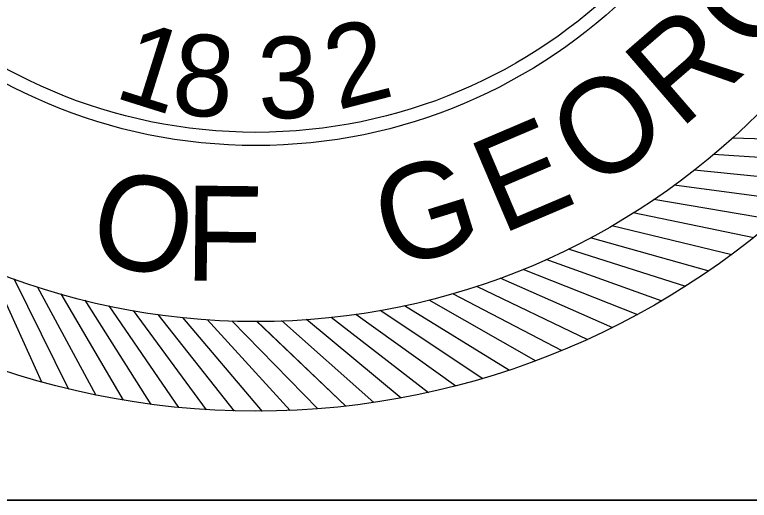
# Model space of a CAD drawing. Extents: x -0.03 to 1.56, y -0.24 to 1.05.
# Drawn here: x 0.69028 to 0.72924, y 0.0208 to 0.04655 of the extents above; entities that cross this region are included whole.
import ezdxf

# ---------------------------------------------------------------- set-up
doc = ezdxf.new("R2010")
doc.units = 0
for name, color, linetype in [('SHT_B_60-Right-of-Way', 7, 'Continuous'), ('SHT_B_Plot-Border-Inner-Line', 7, 'Continuous'), ('SHT_B_Plot-Sub-Text', 7, 'Continuous')]:
    doc.layers.add(name, color=color, linetype=linetype)

msp = doc.modelspace()

# ---------------------------------------------------------------- linework, layer by layer
at = {"layer": 'SHT_B_60-Right-of-Way'}
msp.add_lwpolyline([(0.020799999952316284, 0.020799999952316284), (1.3958999999364217, 0.020799999952316284), (1.3958999999364217, 0.8958999999761581), (0.020799999952316284, 0.8958999999761581)], close=True, dxfattribs=at)
at = {"layer": 'SHT_B_Plot-Border-Inner-Line'}
for points in [[(0.7283238972001804, 0.04000954523237162), (0.7348559182956946, 0.03982160420926032)], [(0.7273321951597465, 0.03914544504757343), (0.7338536902085078, 0.03872962236030519)], [(0.7263110638998282, 0.038316354071931236), (0.7263110638998282, 0.038316354071931236), (0.7328140203266874, 0.037673281933621725)], [(0.7252614928372633, 0.037523534329490085), (0.7317380816846624, 0.03665384117777763)], [(0.7241849201267494, 0.03676779285939158), (0.7306272217949165, 0.035672559507207255)], [(0.7230826978834404, 0.03605003152974064), (0.7294828812847864, 0.03473069798500949)], [(0.7219560851097835, 0.035371239276723226), (0.7219560851097835, 0.035371239276723226), (0.7283062309199108, 0.03382933495219172)], [(0.7208064313803447, 0.034732138267950415), (0.7270989806378616, 0.03296955314429224)], [(0.7196351780083907, 0.03413353513057648), (0.7258623880670798, 0.03215243007834375)], [(0.7184436734684242, 0.033576152512506806), (0.7184436734684242, 0.033576152512506806), (0.7245979859169257, 0.03137895688887057)], [(0.6890003597610725, 0.03302639738519604), (0.6890003597610725, 0.03302639738519604), (0.6916949311137928, 0.027073195261315734)], [(0.717233538981272, 0.03306079992444932), (0.7233073936215176, 0.030650123954729457)], [(0.6902289543836846, 0.03255651955850537), (0.6931296244862807, 0.026700969645337413)], [(0.7160061238454116, 0.03258792692716536), (0.7219921410735383, 0.029966739414052354)], [(0.6914731187568439, 0.032129842253522244), (0.6945764678042665, 0.026379054433421444)], [(0.7147629588475954, 0.0321581648422044), (0.7206538480497137, 0.029329615318135594)], [(0.6927315030306116, 0.031746815237001784), (0.6960335706747308, 0.02610780985052998)], [(0.7135055731237664, 0.031772051671699886), (0.7192941339169279, 0.02873965113146718)], [(0.6940023963762058, 0.031407889099673646), (0.6974993131135239, 0.025887595434979784)], [(0.71223549615605, 0.031430037801102956), (0.7179147090912594, 0.02819756812866149)], [(0.695279049204899, 0.031111712412671376), (0.695279049204899, 0.031111712412671376), (0.6989664054702057, 0.025716790585712794)], [(0.6965652415481344, 0.030860175019697563), (0.7004386266761556, 0.025597195055322045)], [(0.7096633015394938, 0.03088011128206669), (0.7151032085345519, 0.027259198030785914)], [(0.7109541687763465, 0.03113266494114813), (0.7165171943815484, 0.027703812780217506)], [(0.697864753091885, 0.0306556189344686), (0.7019194870391622, 0.02553106200237691)], [(0.6991706553712618, 0.030496513370947245), (0.7034017878900302, 0.025516587004737256)], [(0.7057488460665476, 0.030394611381010392), (0.7057488460665476, 0.030394611381010392), (0.7107805205097928, 0.02622496359510835)], [(0.7070590651431814, 0.030510814848260227), (0.71223311603315, 0.02651936820204674)], [(0.7083644235142005, 0.03067273842211186), (0.7136746430419221, 0.026864263325170824)], [(0.7004813273049129, 0.0303831259921354), (0.7048836360226407, 0.025553862006739946)], [(0.7004813273049129, 0.0303831259921354), (0.7048836360226407, 0.025553862006739946)], [(0.7017948771951928, 0.030315910546616885), (0.7063631461931004, 0.025643247097091038)], [(0.7017948771951928, 0.030315910546616885), (0.7063631461931004, 0.025643247097091038)], [(0.703110137296988, 0.030294593535618183), (0.703110137296988, 0.030294593535618183), (0.7078386050313249, 0.025784203035907092)], [(0.703110137296988, 0.030294593535618183), (0.703110137296988, 0.030294593535618183), (0.7078386050313249, 0.025784203035907092)], [(0.7031203078573479, 0.03029963401039057), (0.7078487743550075, 0.02578915362627921)], [(0.7044353875029817, 0.030324217837170944), (0.7044353875029817, 0.030324217837170944), (0.7093184721308482, 0.02598149824150028)]]:
    msp.add_lwpolyline(points, dxfattribs=at)
for radius in [0.04245684710173633, 0.03771027974837033, 0.028375224049835963, 0.02767505748908551]:
    msp.add_circle((0.7030744749992622, 0.0679833351999086), radius, dxfattribs=at)
at = {"layer": 'SHT_B_Plot-Sub-Text'}
msp.add_lwpolyline([(0.020799999952316284, 0.8958999999761581), (1.3958999999364217, 0.8958999999761581), (1.3958999999364217, 0.020799999952316284), (0.020799999952316284, 0.020799999952316284)], close=True, dxfattribs=at)

# ---------------------------------------------------------------- texts
at = {"layer": 'SHT_B_Plot-Border-Inner-Line'}
for s, height, rotation, p in [('G', 0.005039820000000001, 52.6661888888889, (0.7296627249992623, 0.04422335322506843)), ('R', 0.005039523000000001, 40.825250000000004, (0.7255429749992622, 0.040411853225068406)), ('2', 0.00431973, 14.51384722222222, (0.7074057249992621, 0.04147610322506846)), ('1', 0.004319729999999998, 342.54606666666666, (0.6954627249992622, 0.0421893532250684)), ('8', 0.004319730000000011, 355.3331777777778, (0.6985227249992624, 0.041298353225068474)), ('3', 0.004319730000000002, 1.7267361111111137, (0.7032229749992622, 0.041012603225068466)), ('O', 0.005039820000000003, 34.90478055555559, (0.7209754749992624, 0.03713585322506841)), ('E', 0.005039820000000001, 23.063841666666672, (0.716070474999262, 0.034867853225068385)), ('G', 0.005039820000000006, 17.143372222222222, (0.7102902249992623, 0.032998103225068395)), ('O', 0.005039820000000003, 347.541025, (0.6940137249992623, 0.03357635322506842)), ('F', 0.005039820000000006, 359.3819638888889, (0.6992764749992622, 0.03245135322506842))]:
    msp.add_text(s, height=height, rotation=rotation, dxfattribs=at).set_placement(p)

doc.saveas('drawing.dxf')
